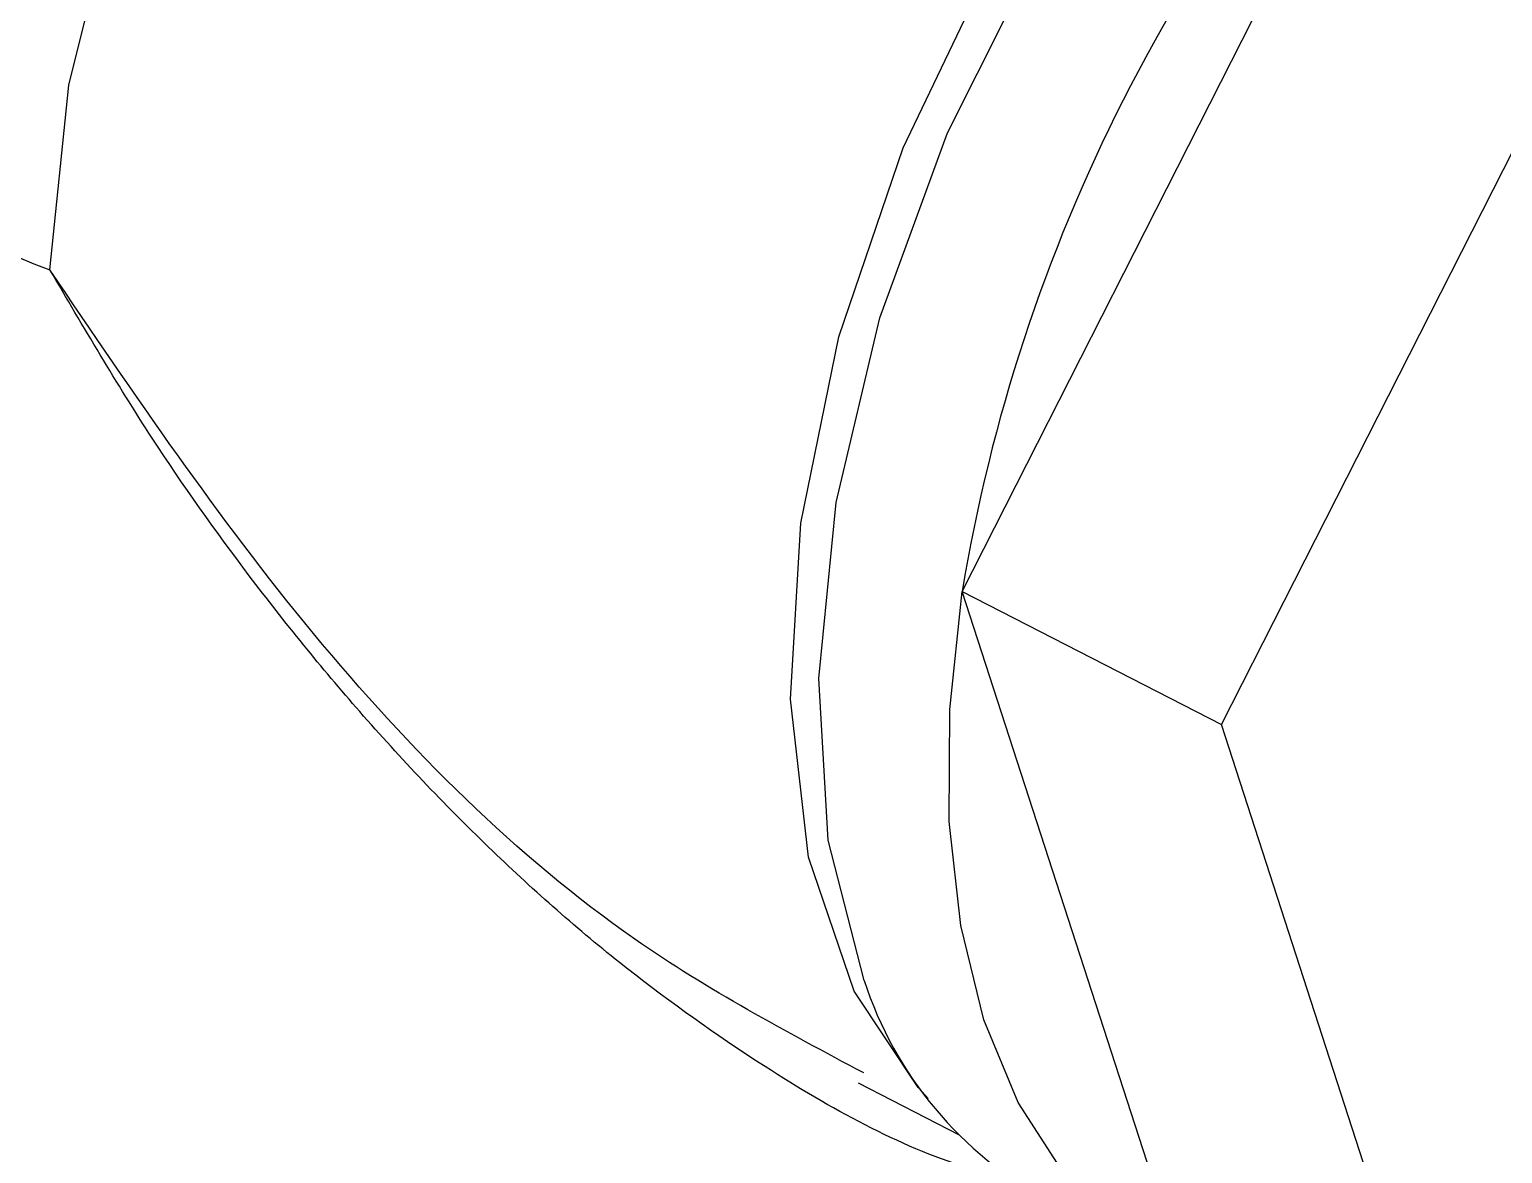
# Model space of a CAD drawing. Header units: millimetres. Extents: x 0 to 279, y 0 to 216.
# Drawn here: x 102.952 to 105.868, y 55.628 to 57.854 of the extents above; entities that cross this region are included whole.
import ezdxf

# ---------------------------------------------------------------- set-up
doc = ezdxf.new("R2010")
doc.units = ezdxf.units.MM

msp = doc.modelspace()

# ---------------------------------------------------------------- linework, layer by layer
at = {"color": 7, "linetype": 'Continuous', "lineweight": 25}
for p, q in [((104.7981, 56.7411), (105.714, 58.546)), ((105.3117, 56.4773), (106.2283, 58.2836)), ((104.7981, 56.7411), (105.3117, 56.4773)), ((105.2343, 55.3961), (104.7981, 56.7411)), ((105.7471, 55.132), (105.3117, 56.4773)), ((104.5924, 55.7676), (104.7921, 55.6648))]:
    msp.add_line(p, q, dxfattribs=at)
at = {"color": 8, "linetype": 'Continuous', "lineweight": 25, "flags": 128}
for points in [[(102.9923, 57.3777), (103.0297, 57.7436), (103.1247, 58.1261), (103.2733, 58.5085), (103.4688, 58.8739), (103.7027, 59.2061), (103.9646, 59.4907), (104.243, 59.715), (104.5257, 59.8694), (104.8002, 59.9471), (105.0545, 59.9448), (105.2424, 59.8821)], [(104.7109, 55.7583), (104.5844, 55.9491), (104.4942, 56.2145), (104.4584, 56.5279), (104.4786, 56.8764), (104.554, 57.2455), (104.6814, 57.6198), (104.8557, 57.9839), (105.0695, 58.3225), (105.3139, 58.6215), (105.5788, 58.8685), (105.8532, 59.0533), (106.1255, 59.1684), (106.3846, 59.2089), (106.3944, 59.209)]]:
    msp.add_lwpolyline(points, dxfattribs=at)
at = {"color": 7, "linetype": 'Continuous', "lineweight": 25, "flags": 128}
for points in [[(104.6039, 55.9708), (104.5329, 56.2486), (104.5143, 56.5683), (104.5487, 56.9174), (104.6348, 57.2826), (104.7694, 57.6496), (104.9473, 58.0042), (105.1615, 58.3328), (105.4038, 58.6225), (105.6647, 58.8623), (105.9343, 59.0429), (106.2019, 59.1573), (106.4574, 59.2012), (106.6908, 59.1731), (106.8059, 59.1277)], [(105.2343, 55.3961), (105.1076, 55.4781), (104.9987, 55.5895), (104.9093, 55.7286), (104.8411, 55.8929), (104.7953, 56.0797), (104.7727, 56.2857), (104.7736, 56.5074), (104.7981, 56.7411)], [(104.7307, 55.737), (104.7252, 55.7427), (104.7109, 55.7583)]]:
    msp.add_lwpolyline(points, dxfattribs=at)
at = {"color": 7, "linetype": 'Continuous', "lineweight": 25}
for centre, radius, start, end in [((108.1134, 56.1936), 3.3602, 135.5664, 170.6232), ((105.3381, 56.2115), 0.7727, 198.1525, 241.4475)]:
    msp.add_arc(centre, radius, start, end, dxfattribs=at)
at = {"color": 8, "linetype": 'Continuous', "lineweight": 25}
msp.add_arc((103.3138, 58.2756), 0.9537, 186.6511, 250.2988, dxfattribs=at)
for points, knots in [([(104.6035, 55.7874), (104.4496, 55.8692), (104.0493, 56.082), (103.4909, 56.6416), (103.1585, 57.1323), (102.9923, 57.3777)], [0, 0, 0, 0, 0.238073, 0.619017, 1, 1, 1, 1]), ([(104.9907, 55.5524), (104.9212, 55.5684), (104.7143, 55.6161), (104.4196, 55.7846), (104.1138, 56.0034), (103.8529, 56.235), (103.6082, 56.4928), (103.3874, 56.7657), (103.1803, 57.0571), (103.0581, 57.2654), (102.9923, 57.3777)], [0, 0, 0, 0, 0.085872, 0.255722, 0.374583, 0.498177, 0.628527, 0.7495, 0.865043, 1, 1, 1, 1])]:
    msp.add_open_spline(points, degree=3, knots=knots, dxfattribs=at)

doc.saveas('drawing.dxf')
